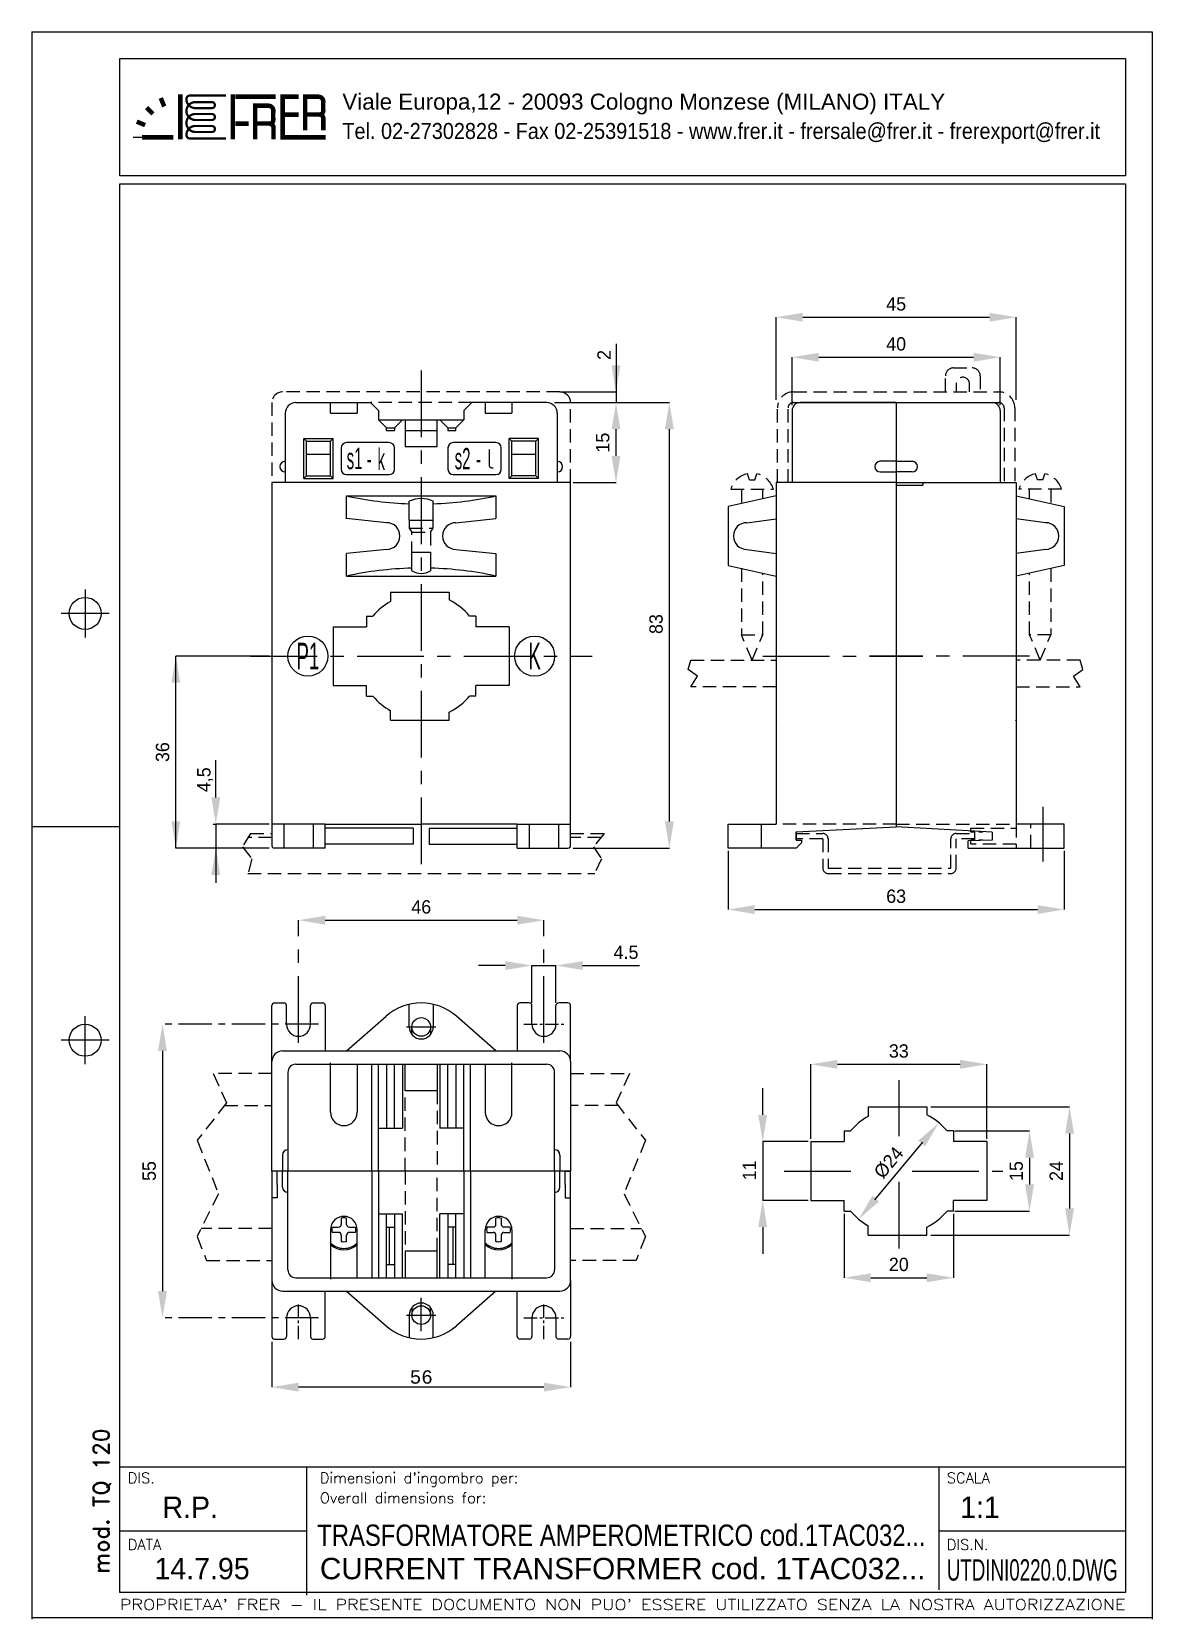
# Model space of a CAD drawing. Extents: x 1 to 333, y 10 to 308.
# Drawn here: x 1 to 211, y 10 to 307.5 of the extents above; entities that cross this region are included whole.
import ezdxf
from ezdxf.enums import TextEntityAlignment as Align

# ---------------------------------------------------------------- set-up
doc = ezdxf.new("R2010")
doc.units = 0
doc.header["$LTSCALE"] = 10
doc.header["$MEASUREMENT"] = 0
doc.linetypes.add('CENTER', pattern=[2, 1.25, -0.25, 0.25, -0.25])
doc.linetypes.add('HIDDEN', pattern=[0.375, 0.25, -0.125])
doc.layers.get('0').update_dxf_attribs({"linetype": 'CONTINUOUS'})
doc.styles.add('arial', font='ARIAL.TTF', dxfattribs={"height": 3})
doc.styles.add('HELV', font='HELV.SHX', dxfattribs={"height": 3})
doc.styles.add('MONOTXT', font='MONOTXT.SHX', dxfattribs={"height": 2.5})
doc.styles.add('ROMAND', font='romand', dxfattribs={"height": 2})
doc.dimstyles.get("Standard").update_dxf_attribs({"dimtxt": 0.18, "dimasz": 0.18, "dimexe": 0.18, "dimexo": 0.0625, "dimgap": 0.09, "dimtad": 0, "dimtih": 1, "dimtoh": 1, "dimdec": 4, "dimzin": 0, "dimdsep": 46, "dimtxsty": 'Standard', "dimcen": 0.09, "dimadec": 0, "dimazin": 0, "dimtfac": 1, "dimtdec": 4, "dimtofl": 0, "dimtmove": 0, "dimatfit": 3, "dimfxl": 0, "dimtolj": 1, "dimtzin": 0, "dimarcsym": 0})

# ---------------------------------------------------------------- blocks, each defined once
blk = doc.blocks.new('*D0')
at = {"color": 0, "lineweight": -2}
for p, q in [((46, 62), (46, 53.5)), ((102, 62), (102, 53.5)), ((97, 53.5), (51, 53.5))]:
    blk.add_line(p, q, dxfattribs=at)
at = {"color": 0}
for points in [[(51, 54.33), (51, 52.67), (46, 53.5)], [(97, 54.33), (97, 52.67), (102, 53.5)]]:
    blk.add_solid(points, dxfattribs=at)
at = {"color": 0, "insert": (74, 55.38), "char_height": 2.5, "attachment_point": 5, "style": 'MONOTXT'}
blk.add_mtext('\\A1;56', dxfattribs=at)

msp = doc.modelspace()

# ---------------------------------------------------------------- linework, layer by layer
at = {"color": 7, "linetype": 'Continuous'}
for p, q in [((1, 307.5), (211, 307.5)), ((1, 307.5), (1, 10)), ((211, 307.5), (211, 10)), ((11, 203), (11, 194)), ((15.5, 198.5), (6.5, 198.5)), ((190.5, 162.25), (190.5, 152)), ((17.5, 158.5), (1, 158.5)), ((137.75, 154.5), (137.75, 159)), ((177.75, 156), (177, 156)), ((179.25, 156), (178.5, 156)), ((11, 114), (11, 123)), ((71.25, 121), (76.75, 121)), ((15.5, 118.5), (6.5, 118.5)), ((71.25, 67), (76.75, 67)), ((211, 10.25), (1, 10.25))]:
    msp.add_line(p, q, dxfattribs=at)
at = {"color": 5, "linetype": 'Continuous'}
for p, q in [((17.5, 302.5), (206, 302.5)), ((17.5, 280.5), (17.5, 302.5)), ((206, 302.5), (206, 280.5)), ((206, 280.5), (17.5, 280.5)), ((17.5, 15), (17.5, 279)), ((17.5, 279), (206, 279)), ((206, 279), (206, 15)), ((48.5, 236), (48.5, 223)), ((50.5, 238), (64.5, 238)), ((57, 236), (57, 238)), ((57, 236), (62, 236)), ((62, 238), (62, 236)), ((64.5, 238), (66, 236.5)), ((97.5, 238), (83.5, 238)), ((86, 238), (86, 236)), ((86, 236), (91, 236)), ((91, 238), (91, 236)), ((99.5, 236), (99.5, 223)), ((143.5, 236.5), (143.5, 223)), ((163, 238), (145, 238)), ((163, 238), (163, 158.5)), ((163, 238), (181, 238)), ((182.5, 236.5), (182.5, 223)), ((66, 234.75), (67.5, 233.25)), ((67.5, 233.25), (69, 233.25)), ((67.5, 232.75), (67.5, 233.25)), ((67.5, 232.75), (69, 232.75)), ((70.5, 234.75), (69, 233.25)), ((69, 233.25), (69, 232.75)), ((71, 234.75), (71, 229.75)), ((71, 232.75), (77, 232.75)), ((77, 229.75), (77, 234.75)), ((77.5, 234.75), (79, 233.25)), ((79, 233.25), (80.5, 233.25)), ((79, 233.25), (79, 232.75)), ((79, 232.75), (80.5, 232.75)), ((82, 234.75), (80.5, 233.25)), ((80.5, 232.75), (80.5, 233.25)), ((52, 223.75), (52, 231.25)), ((52.5, 230.75), (52, 231.25)), ((52.5, 224.25), (52.5, 230.75)), ((57.5, 231.25), (57, 230.75)), ((57, 224.25), (57, 230.75)), ((57.5, 223.75), (57.5, 231.25)), ((59, 229.5), (59, 225.5)), ((68, 230.5), (60, 230.5)), ((69, 225.5), (69, 229.5)), ((71, 229.75), (77, 229.75)), ((79, 229.5), (79, 225.5)), ((88, 230.5), (80, 230.5)), ((89, 225.5), (89, 229.5)), ((90.5, 223.75), (90.5, 231.25)), ((90.5, 231.25), (91, 230.75)), ((91, 224.25), (91, 230.75)), ((95.5, 230.75), (96, 231.25)), ((95.5, 224.25), (95.5, 230.75)), ((96, 223.75), (96, 231.25)), ((163, 227), (160, 227)), ((163, 227), (166, 227)), ((52.5, 224.25), (52, 223.75)), ((52, 223.75), (57.5, 223.75)), ((52.5, 224.25), (57, 224.25)), ((57, 224.25), (57.5, 223.75)), ((60, 224.5), (68, 224.5)), ((80, 224.5), (88, 224.5)), ((91, 224.25), (90.5, 223.75)), ((96, 223.75), (90.5, 223.75)), ((95.5, 224.25), (91, 224.25)), ((95.5, 224.25), (96, 223.75)), ((160, 225), (163, 225)), ((166, 225), (163, 225)), ((46, 223), (46, 155)), ((102, 223), (46, 223)), ((60, 220.5), (88, 220.5)), ((60, 216.25), (60, 220.5)), ((88, 220.5), (88, 216.27586)), ((102, 155), (102, 223)), ((140.5, 220.5), (131.5, 218.5)), ((140.5, 223), (140.5, 159)), ((163, 223), (140.5, 223)), ((163, 223), (185.5, 223)), ((163, 222.5), (168, 222.5)), ((168, 223), (168, 222.5)), ((185.5, 223), (185.5, 159)), ((185.5, 220.5), (194.5, 218.5)), ((71.75, 216), (71.75, 219.5)), ((76.25, 216), (76.25, 219.5)), ((131.5, 218.5), (131.5, 207.5)), ((194.5, 218.5), (194.5, 207.5)), ((67.5, 215.5), (60, 216.27586)), ((71.75, 216), (76.25, 216)), ((80.5, 215.5), (88, 216.27586)), ((135, 215.5), (140.5, 216.25)), ((191, 215.5), (185.5, 216.25)), ((67.5, 210.5), (60, 209.72414)), ((60, 205.5), (60, 209.75)), ((72.25, 206.5), (72.25, 210)), ((72.25, 210), (75.75, 210)), ((75.75, 210), (75.75, 206.5)), ((80.5, 210.5), (88, 209.72414)), ((88, 209.72414), (88, 205.5)), ((135, 210.5), (140.5, 209.75)), ((191, 210.5), (185.5, 209.75)), ((60, 205.5), (88, 205.5)), ((131.5, 207.5), (140.5, 205.5)), ((194.5, 207.5), (185.5, 205.5)), ((68.25, 202.5), (79.25, 202.5)), ((68.25, 202.5), (68.25, 200.74695)), ((79.25, 202.5), (79.25, 201.0119)), ((63.75, 198), (64.95497, 198)), ((63.75, 198), (63.75, 196)), ((84.25, 198), (83.04503, 198)), ((84.25, 198), (84.25, 196)), ((57.5, 196), (63.75, 196)), ((57.5, 196), (57.5, 185)), ((90.5, 196), (84.25, 196)), ((90.5, 196), (90.5, 185)), ((57.5, 185), (63.75, 185)), ((63.75, 183), (63.75, 185)), ((90.5, 185), (84.25, 185)), ((84.25, 183), (84.25, 185)), ((63.75, 183), (64.95497, 183)), ((84.25, 183), (83.04503, 183)), ((68.25, 178.5), (68.25, 180.25305)), ((79.25, 178.5), (79.25, 179.9881)), ((68.25, 178.5), (79.25, 178.5)), ((56, 159), (46, 159)), ((48.25, 159), (48.25, 154.5)), ((53.75, 159), (53.75, 154.5)), ((56, 159), (74, 159)), ((56, 154.5), (56, 159)), ((72.5, 158.25), (56, 158.25)), ((72.5, 158.25), (72.5, 155.25)), ((92, 159), (74, 159)), ((75.5, 158.25), (92, 158.25)), ((75.5, 158.25), (75.5, 155.25)), ((92, 154.5), (92, 159)), ((92, 159), (102, 159)), ((94.25, 159), (94.25, 154.5)), ((99.75, 159), (99.75, 154.5)), ((131.5, 154.5), (131.5, 159)), ((131.5, 159), (140.5, 159)), ((144.25, 157.53846), (163, 158.5)), ((181, 157.5), (163, 158.5)), ((194.5, 159), (185.5, 159)), ((194.5, 154.5), (194.5, 159)), ((72.5, 155.25), (56, 155.25)), ((75.5, 155.25), (92, 155.25)), ((144.25, 156), (144.25, 157.53846)), ((144.25, 157.375), (144.25, 156.125)), ((144.25, 156), (145.25, 156)), ((145.25, 155.5), (144.25, 154.5)), ((145.25, 156), (145.25, 155.5)), ((181, 156), (176.5, 155.89423)), ((176.5, 154.5), (176.5, 155.89423)), ((177.75, 157.5), (177, 157.5)), ((177.75, 156), (177.75, 157.5)), ((179.25, 157.5), (178.5, 157.5)), ((181, 157.5), (181, 156)), ((56, 154.5), (46.5, 154.5)), ((92, 154.5), (101.5, 154.5)), ((144.25, 154.5), (131.5, 154.5)), ((176.5, 154.5), (194.5, 154.5)), ((46, 114.5), (46, 125)), ((46.5, 125.5), (48.25, 125.5)), ((48.75, 121.5), (48.75, 125)), ((53.25, 121.5), (53.25, 125)), ((53.75, 125.5), (55.5, 125.5)), ((56, 125), (56, 116.5)), ((71.75, 121), (71.75, 125.24359)), ((76.25, 125.24359), (76.25, 121)), ((92, 125), (92, 116.5)), ((94.25, 125.5), (92.5, 125.5)), ((94.75, 121.5), (94.75, 125)), ((99.25, 121.5), (99.25, 125)), ((101.5, 125.5), (99.75, 125.5)), ((102, 114.5), (102, 125)), ((60, 116.5), (67.39334, 123.0068)), ((88, 116.5), (80.60666, 123.0068)), ((72.25, 119.58579), (72.25, 121)), ((75.75, 121), (75.75, 119.58579)), ((48, 116.5), (100, 116.5)), ((46, 94), (46, 114.5)), ((50.5, 114), (97.5, 114)), ((102, 114.5), (102, 94)), ((46.03932, 112.5), (46, 112.53932)), ((49, 112.5), (49, 94)), ((99, 94), (99, 112.5)), ((157.75, 106), (168.75, 106)), ((157.75, 106), (157.75, 104.24695)), ((168.75, 106), (168.75, 104.5119)), ((153.25, 101.5), (153.25, 99.5)), ((153.25, 101.5), (154.45497, 101.5)), ((173.75, 101.5), (172.54503, 101.5)), ((173.75, 101.5), (173.75, 99.5)), ((147, 99.5), (153.25, 99.5)), ((147, 99.5), (147, 88.5)), ((180, 99.5), (173.75, 99.5)), ((180, 99.5), (180, 88.5)), ((48, 97), (48, 94)), ((100, 97), (100, 94)), ((102, 94), (46, 94)), ((46, 94), (46, 73.5)), ((102, 94), (46, 94)), ((47, 94), (46, 94)), ((47, 94), (46, 94)), ((47, 91.5), (47, 94)), ((48, 91), (48, 94)), ((49, 75.5), (49, 94)), ((99, 94), (99, 75.5)), ((100, 91), (100, 94)), ((101, 91.5), (101, 94)), ((101, 94), (102, 94)), ((102, 73.5), (102, 94)), ((47, 91.5), (47, 89)), ((101, 91.5), (101, 89)), ((47, 89), (46, 89)), ((101, 89), (102, 89)), ((147, 88.5), (153.25, 88.5)), ((153.25, 86.5), (153.25, 88.5)), ((153.25, 86.5), (154.45497, 86.5)), ((173.75, 86.5), (172.54503, 86.5)), ((180, 88.5), (173.75, 88.5)), ((173.75, 86.5), (173.75, 88.5)), ((157.75, 82), (157.75, 83.75305)), ((168.75, 82), (168.75, 83.4881)), ((157.75, 82), (168.75, 82)), ((46.03932, 75.5), (46, 75.46068)), ((46, 73.5), (46, 63)), ((48, 71.5), (100, 71.5)), ((50.5, 74), (97.5, 74)), ((56, 63), (56, 71.5)), ((60, 71.5), (67.39334, 64.9932)), ((88, 71.5), (80.60666, 64.9932)), ((92, 63), (92, 71.5)), ((102, 73.5), (102, 63)), ((48.75, 66.5), (48.75, 63)), ((53.25, 66.5), (53.25, 63)), ((71.75, 67), (71.75, 62.75641)), ((72.25, 68.41421), (72.25, 67)), ((75.75, 67), (75.75, 68.41421)), ((76.25, 62.75641), (76.25, 67)), ((94.75, 66.5), (94.75, 63)), ((99.25, 66.5), (99.25, 63)), ((46.5, 62.5), (48.25, 62.5)), ((53.75, 62.5), (55.5, 62.5)), ((94.25, 62.5), (92.5, 62.5)), ((101.5, 62.5), (99.75, 62.5)), ((206, 38.5), (17.5, 38.5)), ((52.5, 38.5), (52.5, 14.5)), ((171, 38.5), (171, 15.5)), ((52.5, 26.5), (17.5, 26.5)), ((206, 26.5), (171, 26.5)), ((206, 15), (17.5, 15))]:
    msp.add_line(p, q, dxfattribs=at)
at = {"color": 0, "linetype": 'ByBlock'}
for p, q in [((140.5, 238.5), (140.5, 254)), ((145.5, 254), (180.5, 254)), ((185.5, 238.5), (185.5, 254)), ((143.5, 237.5), (143.5, 246.5)), ((148.5, 246.5), (177.5, 246.5)), ((182.5, 237.5), (182.5, 246.5)), ((99, 238), (120.5, 238)), ((102.5, 238), (110.5, 238)), ((110.5, 228), (110.5, 233)), ((120.5, 159.5), (120.5, 233)), ((102.5, 223), (110.5, 223)), ((45.5, 190.5), (28, 190.5)), ((28, 154.5), (28, 190.5)), ((35.5, 164), (35.5, 171)), ((35, 159), (35.5, 159)), ((45.5, 159), (35.5, 159)), ((35.5, 159), (35.5, 159)), ((45.5, 154.5), (28, 154.5)), ((102.5, 154.5), (120.5, 154.5)), ((131.5, 154), (131.5, 143)), ((194.5, 154), (194.5, 143)), ((136.5, 143), (189.5, 143)), ((56, 141), (92, 141)), ((89.75, 132.5), (84.75, 132.5)), ((94.75, 125.5), (94.75, 132.5)), ((94.75, 132.5), (99.25, 132.5)), ((99.25, 125.5), (99.25, 132.5)), ((104.25, 132.5), (109.25, 132.5)), ((109.25, 132.5), (114.875, 132.5)), ((25.5, 116.5), (25.5, 71.5)), ((147, 100), (147, 114)), ((152, 114), (175, 114)), ((180, 100), (180, 114)), ((138, 104.5), (138, 109.5)), ((169.5, 106), (195.5, 106)), ((174, 101.5), (188, 101.5)), ((146.5, 99.5), (138, 99.5)), ((138, 99.5), (138, 88.5)), ((159.01871, 88.62245), (167.98129, 99.37755)), ((195.5, 101), (195.5, 87)), ((188, 96.5), (188, 91.5)), ((146.5, 88.5), (138, 88.5)), ((174, 86.5), (188, 86.5)), ((138, 83.5), (138, 78.5)), ((153.25, 86), (153.25, 74)), ((173.75, 86), (173.75, 74)), ((169.5, 82), (195.5, 82)), ((158.25, 74), (168.75, 74))]:
    msp.add_line(p, q, dxfattribs=at)
for p, q in [((110.5, 249), (110.5, 238)), ((100, 240), (110.5, 240)), ((143.75, 238), (182.25, 238)), ((124, 188), (124.5, 189.75)), ((125.75, 186.75), (124, 188)), ((124.5, 184.75), (125.75, 186.75)), ((35.5, 159), (35.5, 148)), ((57.30626, 83.5), (58.5, 83.5)), ((59, 85.19374), (59, 84)), ((60, 84), (60, 85.19374)), ((60.5, 83.5), (61.69374, 83.5)), ((87.5, 83.5), (86.30626, 83.5)), ((88, 84), (88, 85.19374)), ((89, 85.19374), (89, 84)), ((90.69374, 83.5), (89.5, 83.5)), ((58.5, 82.5), (57.30626, 82.5)), ((59, 82), (59, 80.80626)), ((60, 80.80626), (60, 82)), ((61.69374, 82.5), (60.5, 82.5)), ((86.30626, 82.5), (87.5, 82.5)), ((88, 80.80626), (88, 82)), ((89, 82), (89, 80.80626)), ((89.5, 82.5), (90.69374, 82.5)), ((74, 64), (74, 70.25))]:
    msp.add_line(p, q)
at = {"linetype": 'CENTER'}
for p, q in [((74, 244), (74, 150)), ((42, 190.5), (106, 190.5)), ((163.5, 111), (163.5, 100.5)), ((142, 94), (157, 94)), ((166, 94), (183, 94)), ((163.5, 92), (163.5, 78))]:
    msp.add_line(p, q, dxfattribs=at)
at = {"linetype": 'HIDDEN'}
for p, q in [((173.75, 244.5), (177.25, 244.5)), ((172.25, 240), (172.25, 243)), ((174.25, 241.5), (174.25, 240)), ((176.75, 240), (176.75, 241.5)), ((178.75, 243), (178.75, 240)), ((100, 240), (48, 240)), ((143.75, 240), (182.25, 240)), ((46, 238), (46, 223)), ((83.5, 238), (64.5, 238)), ((102, 223), (102, 238)), ((140.75, 223), (140.75, 237)), ((142.75, 223), (142.75, 237)), ((183.25, 237), (183.25, 223)), ((185.25, 237), (185.25, 223)), ((135.5, 223.5), (135.11502, 224.65493)), ((135.5, 223.5), (136.5, 223.5)), ((136.5, 223.5), (136.88498, 224.65493)), ((189.5, 223.5), (189.11502, 224.65493)), ((190.5, 223.5), (189.5, 223.5)), ((190.5, 223.5), (190.88498, 224.65493)), ((132, 221.75), (140, 221.75)), ((134, 221.75), (134, 219.05556)), ((138, 219.94444), (138, 221.75)), ((194, 221.75), (186, 221.75)), ((188, 219.94444), (188, 221.75)), ((192, 221.75), (192, 219.05556)), ((134, 206.94444), (134, 194.48684)), ((138, 194.48684), (138, 206.05556)), ((188, 194.48684), (188, 206.05556)), ((192, 206.94444), (192, 194.48684)), ((134, 194.5), (138, 194.5)), ((136, 189.75), (134, 194.48684)), ((136, 189.75), (138, 194.48684)), ((192, 194.5), (188, 194.5)), ((190, 189.75), (188, 194.48684)), ((190, 189.75), (192, 194.48684)), ((124.5, 189.75), (140.5, 189.75)), ((197.5, 189.75), (185.5, 189.75)), ((196.25, 186.75), (198, 188)), ((198, 188), (197.5, 189.75)), ((140.5, 184.75), (124.5, 184.75)), ((185.5, 184.75), (197.5, 184.75)), ((197.5, 184.75), (196.25, 186.75)), ((42, 157.25), (40.5, 154.75)), ((40.5, 154.75), (42.25, 152.5)), ((46, 156.5), (41.55, 156.5)), ((42, 157.25), (46, 157.25)), ((102, 157.25), (108.25, 157.25)), ((107.65, 156.5), (102, 156.5)), ((108.25, 157.25), (106.25, 154.75)), ((106.25, 154.75), (107.75, 152.5)), ((144.25, 157.25), (149.25, 157.25)), ((144.25, 156.25), (144.25, 157.25)), ((149.25, 156.25), (144.25, 156.25)), ((149.25, 156.25), (149.25, 150.75)), ((150.25, 156.25), (150.25, 150.75)), ((173.25, 150.75), (173.25, 156.25)), ((174.25, 157.25), (177.75, 157.25)), ((177.75, 156.25), (174.25, 156.25)), ((174.25, 150.75), (174.25, 156.25)), ((42.25, 152.5), (41.5, 149.75)), ((107.75, 152.5), (106.5, 149.75)), ((41.5, 149.75), (106.5, 149.75)), ((150.25, 150.75), (173.25, 150.75)), ((150.25, 149.75), (173.25, 149.75)), ((46, 112.25), (35, 112.25)), ((35, 112.25), (37.5, 106.75)), ((102, 112.25), (113, 112.25)), ((113, 112.25), (110.5, 106.75)), ((71, 94), (71, 109)), ((77, 109), (77, 94)), ((37.5, 106.75), (32, 99.75)), ((37.10714, 106.25), (46, 106.25)), ((110.89286, 106.25), (102, 106.25)), ((110.5, 106.75), (116, 99.75)), ((32, 99.75), (36, 89.75)), ((116, 99.75), (112, 89.75)), ((71, 94), (71, 79)), ((77, 79), (77, 94)), ((36, 89.75), (32, 81.75)), ((112, 89.75), (116, 81.75)), ((32, 81.75), (33.75, 77.25)), ((46, 83.25), (32.75, 83.25)), ((102, 83.25), (115.25, 83.25)), ((116, 81.75), (114.25, 77.25)), ((33.75, 77.25), (46, 77.25)), ((114.25, 77.25), (102, 77.25))]:
    msp.add_line(p, q, dxfattribs=at)
at = {"color": 5}
for p, q in [((66, 236.5), (66, 234.75)), ((82, 236.5), (83.5, 238)), ((82, 236.5), (82, 234.75)), ((66, 234.75), (82, 234.75)), ((52, 231.25), (57.5, 231.25)), ((52.5, 230.75), (57, 230.75)), ((96, 231.25), (90.5, 231.25)), ((95.5, 230.75), (91, 230.75)), ((57, 228.25), (52.5, 228.25)), ((95.5, 228.25), (91, 228.25)), ((57, 105), (57, 114.25)), ((62, 114), (62, 105)), ((64.75, 94), (64.75, 114)), ((66, 94), (66, 114)), ((67.5, 114), (67.5, 102)), ((69, 102), (69, 114)), ((70.5, 114), (70.5, 102)), ((71, 109), (71, 114)), ((77, 114), (77, 109)), ((77.5, 114), (77.5, 102)), ((79, 102), (79, 114)), ((80.5, 114), (80.5, 102)), ((82, 94), (82, 114)), ((83.25, 94), (83.25, 114)), ((86, 114), (86, 105)), ((91, 105), (91, 114.25)), ((77, 109), (71, 109)), ((66, 102), (70.5, 102)), ((82, 102), (77.5, 102)), ((64.75, 94), (64.75, 74)), ((66, 94), (66, 74)), ((82, 94), (82, 74)), ((83.25, 94), (83.25, 74)), ((66, 86), (70.5, 86)), ((67.5, 74), (67.5, 86)), ((67.5, 83.5), (69, 83.5)), ((68, 83.5), (68, 76.5)), ((69, 86), (69, 74)), ((70.5, 74), (70.5, 86)), ((77.5, 74), (77.5, 86)), ((82, 86), (77.5, 86)), ((79, 86), (79, 74)), ((80.5, 83.5), (79, 83.5)), ((80, 76.5), (80, 83.5)), ((80.5, 74), (80.5, 86)), ((57, 83), (57, 73.75)), ((62, 74), (62, 83)), ((86, 74), (86, 83)), ((91, 83), (91, 73.75)), ((77, 79), (71, 79)), ((71, 79), (71, 74)), ((77, 74), (77, 79)), ((67.5, 76.5), (69, 76.5)), ((80.5, 76.5), (79, 76.5))]:
    msp.add_line(p, q, dxfattribs=at)
at = {"color": 7, "linetype": 'HIDDEN'}
for p, q in [((71.75, 216), (71.75, 214.5)), ((71.75, 214.5), (76.25, 214.5)), ((71.75, 214.5), (72.25, 213.72222)), ((75.75, 213.72222), (76.25, 214.5)), ((76.25, 214.5), (76.25, 216)), ((72.25, 213.75), (75.75, 213.75)), ((72.25, 209.5), (72.25, 213.75)), ((75.75, 213.75), (75.75, 209.5)), ((163, 159), (140.5, 159)), ((163, 159), (185.5, 159)), ((177, 158.25), (185.5, 158.25)), ((177, 157.5), (177, 158.25)), ((185.5, 159), (185.5, 154.5)), ((188.25, 154.5), (188.25, 159)), ((177, 155.25), (177, 156)), ((185.5, 155.25), (177, 155.25))]:
    msp.add_line(p, q, dxfattribs=at)
at = {"color": 0, "linetype": 'Continuous'}
for p, q in [((131.5757, 207.48318), (131.5, 207.55887)), ((194.4243, 207.48318), (194.5, 207.55887)), ((140.5, 178.35786), (140.64214, 178.5)), ((185.5, 178.35786), (185.35786, 178.5)), ((185.5, 178.35786), (185.35786, 178.5))]:
    msp.add_line(p, q, dxfattribs=at)
at = {"color": 7, "linetype": 'CENTER'}
for p, q in [((138, 190.5), (168, 190.5)), ((188, 190.5), (158, 190.5))]:
    msp.add_line(p, q, dxfattribs=at)
at = {"color": 0, "linetype": 'CENTER'}
for p, q in [((51, 118), (51, 141)), ((97, 118), (97, 141))]:
    msp.add_line(p, q, dxfattribs=at)
at = {"color": 0, "linetype": 'CENTER', "ltscale": 0.5}
for p, q in [((54.75, 121.5), (25.5, 121.5)), ((54.75, 66.5), (25.5, 66.5))]:
    msp.add_line(p, q, dxfattribs=at)
at = {"linetype": 'CENTER', "ltscale": 0.2}
for p, q in [((93.25, 121.5), (100.75, 121.5)), ((51, 62.5), (51, 69.5)), ((97, 62.5), (97, 69.5)), ((93.25, 66.5), (100.75, 66.5))]:
    msp.add_line(p, q, dxfattribs=at)
at = {"color": 7}
for points, const_width in [([(25.17291, 295.08171), (25.82945, 293.49668)], 0.84375), ([(28.85938, 287.30937), (28.85938, 295.74687)], 0.84375), ([(30.63125, 295.55), (37.38125, 295.55)], 0.42188), ([(38.675, 287.30937), (38.675, 295.74687)], 0.84375), ([(39.125, 295.325), (46.71875, 295.325)], 0.84375), ([(48.04062, 287.28125), (48.04062, 295.325), (50.99375, 295.325)], 0.84375), ([(22.52059, 293.28905), (23.71383, 292.09581)], 0.84375), ([(34.76562, 293.1875), (31.67188, 293.1875)], 0.42188), ([(48.4625, 291.95), (50.99375, 291.95)], 0.84375), ([(55.6625, 291.21875), (55.6625, 288.99687)], 0.84375), ([(20.68207, 290.65222), (22.24112, 290.00644)], 0.84375), ([(34.76562, 290.96562), (31.67188, 290.96562)], 0.42188), ([(34.76562, 288.71562), (31.67188, 288.71562)], 0.42188), ([(39.125, 290.2625), (41.65625, 290.2625)], 0.84375), ([(46.29688, 289.53125), (46.29688, 287.30937)], 0.84375), ([(19.97188, 287.70312), (21.65938, 287.70312)], 0.225), ([(21.65938, 287.70312), (27.56563, 287.70312)], 0.84375), ([(30.65938, 287.50625), (37.38125, 287.50625)], 0.42188), ([(48.4625, 287.70312), (56.05625, 287.70312)], 0.84375)]:
    msp.add_lwpolyline(points, dxfattribs=dict(at, const_width=const_width))
for points, const_width in [([(29.98438, 294.875, -0.414213562), (30.65938, 295.55, -0.073672032)], 0.42188), ([(29.98438, 294.875, 0.414213562), (31.67188, 293.1875, 1)], 0.42188), ([(52.23125, 288.99687), (52.23125, 295.325), (54.73438, 295.325, -0.423253931), (55.63438, 294.39688, 0.015384615), (55.63438, 292.70938, -0.432353357), (54.90313, 291.97812, 0.015384615), (52.65313, 291.97812, -5.778257631)], 0.84375), ([(31.67188, 294.3125, 0.414213562), (29.98438, 292.625, 0)], 0.42188), ([(29.98438, 292.65312, 0.414213562), (31.67188, 290.96562, 1)], 0.42188), ([(31.67188, 292.09062, 0.414213562), (29.98438, 290.40312, 0)], 0.42188), ([(34.76562, 293.1875, 1), (34.76562, 294.3125), (31.67188, 294.3125)], 0.42188), ([(34.76562, 290.96562, 1), (34.76562, 292.09062), (31.67188, 292.09062)], 0.42188), ([(42.86563, 287.30937), (42.86563, 293.6375), (45.36875, 293.6375, -0.423253931), (46.26875, 292.70938, 0.015384615), (46.26875, 291.02188, -0.432353357), (45.5375, 290.29062, 0.015384615), (43.2875, 290.29062, -5.778257631)], 0.84375), ([(54.90313, 291.97812, -0.414213562), (55.6625, 291.21875, 0.434552302)], 0.84375), ([(29.98438, 290.40312, 0.414213562), (31.67188, 288.71562, 1)], 0.42188), ([(31.67188, 289.84062, 0.414213562), (29.98438, 288.15312, 0)], 0.42188), ([(34.76562, 288.71562, 1), (34.76562, 289.84062), (31.67188, 289.84062)], 0.42188), ([(45.5375, 290.29062, -0.414213562), (46.29688, 289.53125, 0.434552302)], 0.84375), ([(29.98438, 288.15312, 0.414213562), (30.65938, 287.50625, -0.021390986)], 0.42188)]:
    msp.add_lwpolyline(points, format="xyb", dxfattribs=dict(at, const_width=const_width))
at = {"color": 5, "linetype": 'Continuous', "const_width": 0.25}
msp.add_lwpolyline([(86.75, 229.25), (86.75, 226.25, 0.414213562), (87.25, 225.75), (87.5, 225.75)], format="xyb", dxfattribs=at)
at = {"color": 7, "linetype": 'Continuous'}
for centre in [(11, 198.5), (11, 118.5)]:
    msp.add_circle(centre, 3, dxfattribs=at)
at = {"color": 5, "linetype": 'Continuous'}
for centre, radius in [((52.75, 190.5), 3.75), ((95.25, 190.5), 3.75), ((74, 121), 1.75), ((74, 67), 1.75)]:
    msp.add_circle(centre, radius, dxfattribs=at)
at = {"linetype": 'HIDDEN'}
for centre, radius, start, end in [((173.75, 243), 1.5, 90, 180), ((177.25, 243), 1.5, 0, 90), ((175.5, 241.5), 1.25, 0, 180), ((48, 238), 2, 90, 180), ((143.75, 237), 3, 90, 180), ((182.25, 237), 3, 0, 90), ((143.75, 237), 1, 90, 180), ((182.25, 237), 1, 0, 90), ((136, 220.58333), 4.16667, 102.2627223, 163.7397953), ((136, 220.58333), 4.16667, 16.2602047, 77.7372777), ((190, 220.58333), 4.16667, 102.2627223, 163.7397953), ((190, 220.58333), 4.16667, 16.2602047, 77.7372777), ((149.25, 156.25), 1, 0, 90), ((174.25, 156.25), 1, 90, 180), ((150.25, 150.75), 1, 180, 270), ((173.25, 150.75), 1, 270, 0)]:
    msp.add_arc(centre, radius, start, end, dxfattribs=at)
for centre, radius, start, end in [((100, 238), 2, 0, 90), ((59.5, 83), 2.25, 167.1604116, 192.8395884), ((58.5, 84), 0.5, 270, 0), ((59.5, 83), 2.25, 77.1604116, 102.8395884), ((60.5, 84), 0.5, 180, 270), ((59.5, 83), 2.25, 347.1604116, 12.8395884), ((88.5, 83), 2.25, 167.1604116, 192.8395884), ((87.5, 84), 0.5, 270, 0), ((88.5, 83), 2.25, 77.1604116, 102.8395884), ((89.5, 84), 0.5, 180, 270), ((88.5, 83), 2.25, 347.1604116, 12.8395884), ((58.5, 82), 0.5, 0, 90), ((59.5, 83), 2.25, 257.1604116, 282.8395884), ((60.5, 82), 0.5, 90, 180), ((87.5, 82), 0.5, 0, 90), ((88.5, 83), 2.25, 257.1604116, 282.8395884), ((89.5, 82), 0.5, 90, 180)]:
    msp.add_arc(centre, radius, start, end)
at = {"color": 5, "linetype": 'Continuous'}
for centre, radius, start, end in [((50.5, 236), 2, 90, 180), ((97.5, 236), 2, 0, 90), ((145, 236.5), 1.5, 90, 180), ((181, 236.5), 1.5, 0, 90), ((60, 229.5), 1, 90, 180), ((68, 229.5), 1, 0, 90), ((80, 229.5), 1, 90, 180), ((88, 229.5), 1, 0, 90), ((48.5, 226), 1, 90, 270), ((99.5, 226), 1, 270, 90), ((160, 226), 1, 90, 270), ((166, 226), 1, 270, 90), ((60, 225.5), 1, 180, 270), ((68, 225.5), 1, 270, 0), ((80, 225.5), 1, 180, 270), ((88, 225.5), 1, 270, 0), ((74, 285.08333), 66.08333, 257.7689929, 268.0488208), ((74, 285.08333), 66.08333, 271.9511792, 282.2310071), ((74, 214.6875), 5.3125, 64.9423846, 115.0576154), ((67.5, 213), 2.5, 270, 90), ((80.5, 213), 2.5, 90, 270), ((135, 213), 2.5, 90, 270), ((191, 213), 2.5, 270, 90), ((74, 140.91667), 66.08333, 91.5174679, 102.2310071), ((74, 209.3125), 3.3125, 238.1092082, 301.8907918), ((74, 140.91667), 66.08333, 77.7689929, 88.4825321), ((74, 190.5), 11.75, 119.2986367, 140.3349871), ((74, 190.5), 11.75, 39.6650129, 63.4608951), ((74, 190.5), 11.75, 219.6650129, 240.7013633), ((74, 190.5), 11.75, 296.5391049, 320.3349871), ((46.5, 155), 0.5, 180, 270), ((101.5, 155), 0.5, 270, 0), ((46.5, 125), 0.5, 90, 180), ((48.25, 125), 0.5, 0, 90), ((53.75, 125), 0.5, 90, 180), ((55.5, 125), 0.5, 0, 90), ((74, 115.5), 10, 48.6493286, 131.3506624), ((92.5, 125), 0.5, 90, 180), ((94.25, 125), 0.5, 0, 90), ((99.75, 125), 0.5, 90, 180), ((101.5, 125), 0.5, 0, 90), ((51, 121.5), 2.25, 180, 0), ((74, 121), 2.25, 180, 0), ((97, 121.5), 2.25, 180, 0), ((48, 114.5), 2, 90, 180), ((100, 114.5), 2, 0, 90), ((50.5, 112.5), 1.5, 90, 180), ((97.5, 112.5), 1.5, 0, 90), ((59.5, 105), 2.5, 180, 0), ((88.5, 105), 2.5, 180, 0), ((163.5, 94), 11.75, 119.2986367, 140.3349871), ((163.5, 94), 11.75, 39.6650129, 63.4608951), ((49, 97), 1, 90, 180), ((99, 97), 1, 0, 90), ((49, 91), 1, 180, 270), ((99, 91), 1, 270, 0), ((163.5, 94), 11.75, 219.6650129, 240.7013633), ((163.5, 94), 11.75, 296.5391049, 320.3349871), ((59.5, 83), 2.5, 0, 180), ((88.5, 83), 2.5, 0, 180), ((50.5, 75.5), 1.5, 180, 270), ((97.5, 75.5), 1.5, 270, 0), ((48, 73.5), 2, 180, 270), ((100, 73.5), 2, 270, 0), ((51, 66.5), 2.25, 0, 180), ((74, 67), 2.25, 0, 180), ((97, 66.5), 2.25, 0, 180), ((46.5, 63), 0.5, 180, 270), ((48.25, 63), 0.5, 270, 0), ((53.75, 63), 0.5, 180, 270), ((55.5, 63), 0.5, 270, 0), ((74, 72.5), 10, 228.6493376, 311.3506714), ((92.5, 63), 0.5, 180, 270), ((94.25, 63), 0.5, 270, 0), ((99.75, 63), 0.5, 180, 270), ((101.5, 63), 0.5, 270, 0)]:
    msp.add_arc(centre, radius, start, end, dxfattribs=at)
at = {"color": 5}
for centre, radius, start, end in [((59.5, 83), 3.5, 224.4153086, 315.5846914), ((88.5, 83), 3.5, 224.4153086, 315.5846914), ((59.5, 83), 3.75, 228.1896851, 311.8103149), ((88.5, 83), 3.75, 228.1896851, 311.8103149)]:
    msp.add_arc(centre, radius, start, end, dxfattribs=at)
at = {"color": 0, "linetype": 'ByBlock'}
for points in [[(145.5, 254.83333), (145.5, 253.16667), (140.5, 254)], [(180.5, 254.83333), (180.5, 253.16667), (185.5, 254)], [(148.5, 247.33333), (148.5, 245.66667), (143.5, 246.5)], [(177.5, 247.33333), (177.5, 245.66667), (182.5, 246.5)], [(109.66667, 245), (111.33333, 245), (110.5, 240)], [(109.66667, 233), (111.33333, 233), (110.5, 238)], [(119.66667, 233), (121.33333, 233), (120.5, 238)], [(109.66667, 228), (111.33333, 228), (110.5, 223)], [(27.16667, 185.5), (28.83333, 185.5), (28, 190.5)], [(34.66667, 164), (36.33333, 164), (35.5, 159)], [(27.16667, 159.5), (28.83333, 159.5), (28, 154.5)], [(119.66667, 159.5), (121.33333, 159.5), (120.5, 154.5)], [(34.66667, 149.5), (36.33333, 149.5), (35.5, 154.5)], [(136.5, 143.83333), (136.5, 142.16667), (131.5, 143)], [(189.5, 143.83333), (189.5, 142.16667), (194.5, 143)], [(56, 141.83333), (56, 140.16667), (51, 141)], [(92, 141.83333), (92, 140.16667), (97, 141)], [(89.75, 133.33333), (89.75, 131.66667), (94.75, 132.5)], [(104.25, 133.33333), (104.25, 131.66667), (99.25, 132.5)], [(24.66667, 116.5), (26.33333, 116.5), (25.5, 121.5)], [(152, 114.83333), (152, 113.16667), (147, 114)], [(175, 114.83333), (175, 113.16667), (180, 114)], [(137.16667, 104.5), (138.83333, 104.5), (138, 99.5)], [(194.66667, 101), (196.33333, 101), (195.5, 106)], [(167.1402, 99.68819), (168.42057, 98.62122), (170.98131, 102.99581)], [(187.16667, 96.5), (188.83333, 96.5), (188, 101.5)], [(158.53106, 89.34579), (159.81143, 88.27881), (155.97033, 84.97119)], [(187.16667, 91.5), (188.83333, 91.5), (188, 86.5)], [(137.16667, 83.5), (138.83333, 83.5), (138, 88.5)], [(194.66667, 87), (196.33333, 87), (195.5, 82)], [(158.25, 74.83333), (158.25, 73.16667), (153.25, 74)], [(168.75, 74.83333), (168.75, 73.16667), (173.75, 74)], [(24.66667, 71.5), (26.33333, 71.5), (25.5, 66.5)]]:
    msp.add_solid(points, dxfattribs=at)

# ---------------------------------------------------------------- texts
at = {"color": 7, "linetype": 'Continuous'}
for s, height, style, p in [('Viale Europa,12 - 20093 Cologno Monzese (MILANO) ITALY', 3, 'arial', (59.21772, 292.90385)), ('DIS.', 2, 'ROMAND', (19, 35.5)), ("Dimensioni d'ingombro per:", 2, 'ROMAND', (55, 35.5)), ('SCALA', 2, 'ROMAND', (172.5, 35.5)), ('Overall dimensions for:', 2, 'ROMAND', (55, 31.75)), ('DATA', 2, 'ROMAND', (19, 23)), ('DIS.N.', 2, 'ROMAND', (172.5, 23))]:
    msp.add_text(s, height=height, dxfattribs=dict(at, style=style)).set_placement(p)
for s, height, style, width, p, p2 in [('Tel. 02-27302828 - Fax 02-25391518 - www.frer.it - frersale@frer.it - frerexport@frer.it', 3, 'arial', 0.888007, (59.21772, 287.40385), (201.21772, 287.40385)), ("PROPRIETAA' FRER - IL PRESENTE DOCUMENTO NON PUO' ESSERE UTILIZZATO SENZA LA NOSTRA AUTORIZZAZIONE", 2, 'ROMAND', 1.045011, (17.5, 11.75), (206, 11.75))]:
    msp.add_text(s, height=height, dxfattribs=dict(at, style=style, width=width)).set_placement(p, p2, align=Align.FIT)
at = {"color": 0, "linetype": 'ByBlock'}
for s, p in [('45', (163, 256.5)), ('40', (163, 249)), ('63', (163, 145.5)), ('46', (74, 143.5)), ('4.5', (112.375, 135)), ('33', (163.5, 116.5)), ('20', (163.5, 76.5))]:
    msp.add_text(s, height=2.5, dxfattribs=at).set_placement(p, align=Align.MIDDLE_CENTER)
for s, p in [('2', (109.5, 246)), ('4,5', (34.5, 165))]:
    msp.add_text(s, height=2.5, rotation=90).set_placement(p)
for s, rotation, p in [('15', 90, (108, 230.5)), ('83', 90, (118, 196.5)), ('36', 90, (25.5, 172.5)), ('Ø24', 50.1944289, (161.57945, 95.60046)), ('55', 90, (23, 94)), ('11', 90, (135.5, 94.125)), ('15', 90, (185.5, 94)), ('24', 90, (193, 94))]:
    msp.add_text(s, height=2.5, rotation=rotation, dxfattribs=at).set_placement(p, align=Align.MIDDLE_CENTER)
at = {"color": 5, "linetype": 'Continuous', "style": 'HELV', "width": 0.5}
for s, height, p in [('s1', 4, (61.5, 227.5)), ('k', 4, (66.5, 227.5)), ('s2', 4, (81.75, 227.5)), ('-', 4, (64.25, 227.5)), ('-', 4, (84.75, 227.5)), ('P1', 5, (52.75, 190.5)), ('K', 5, (95.25, 190.5))]:
    msp.add_text(s, height=height, dxfattribs=at).set_placement(p, align=Align.MIDDLE)
at = {"color": 7, "linetype": 'Continuous', "style": 'ROMAND'}
msp.add_text('mod. TQ 120', height=3, rotation=90, dxfattribs=at).set_placement((15.5, 18.5))
for s, p in [('R.P.', (25.5, 29)), ('1:1', (175, 29)), ('14.7.95', (24, 17.5))]:
    msp.add_text(s, height=4).set_placement(p)
for s, width, p, p2 in [('TRASFORMATORE AMPEROMETRICO cod.1TAC032...', 0.746725, (54.5, 23.75), (168.5, 23.75)), ('CURRENT TRANSFORMER cod. 1TAC032...', 0.900794, (55, 17.5), (168.5, 17.5)), ('UTDINI0220.0.DWG', 0.592593, (172.5, 17.25), (204.5, 17.25))]:
    msp.add_text(s, height=4, dxfattribs=dict(width=width)).set_placement(p, p2, align=Align.FIT)

# ---------------------------------------------------------------- dimensions: what is measured, and where the dimension line sits
dim = msp.add_linear_dim(base=(46, 53.5), p1=(102, 62.5), p2=(46, 62.5), dimstyle='Standard', override={"dimtxt": 2.5, "dimasz": 5, "dimexe": 0, "dimexo": 0.5, "dimgap": 0.625, "dimtad": 1, "dimtih": 0, "dimzin": 8, "dimtxsty": 'MONOTXT', "dimcen": 2.5, "dimtofl": 1})
dim.commit()
dim.dimension.update_dxf_attribs({"geometry": '*D0', "text_midpoint": (74, 55.375)})

doc.saveas('drawing.dxf')
